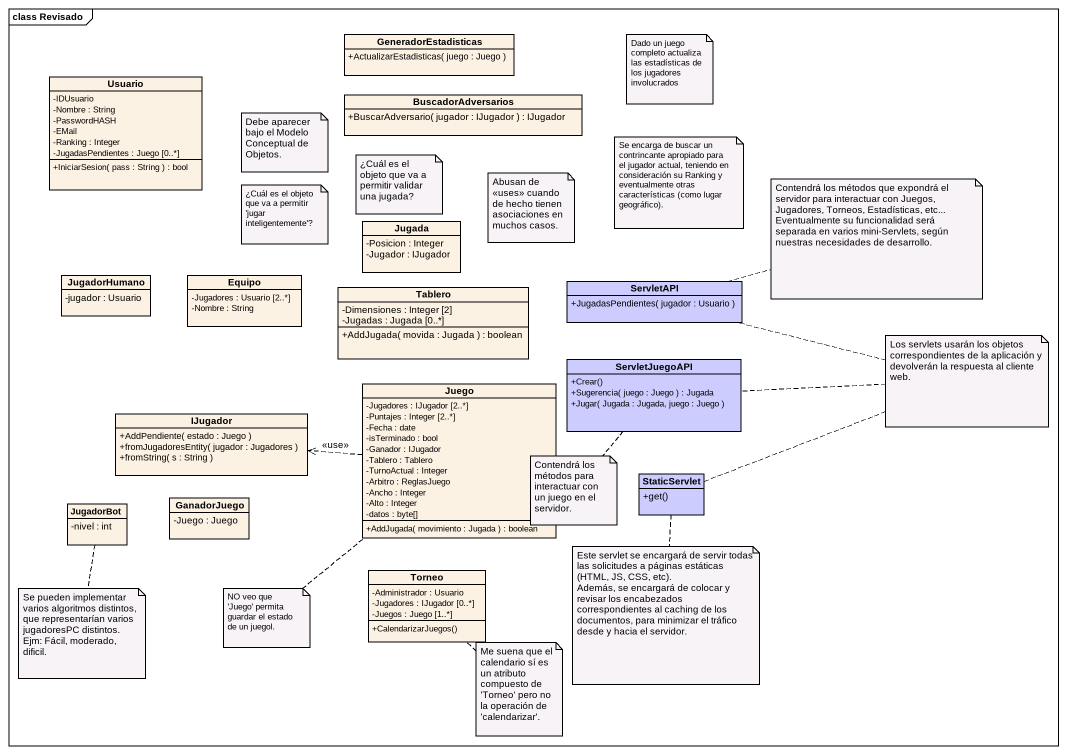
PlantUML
@startuml
mainframe class Revisado
hide circle
hide empty members
skinparam classAttributeIconSize 0
class GeneradorEstadisticas {
  +ActualizarEstadisticas( juego : Juego )
}
class Usuario {
  -IDUsuario
  -Nombre : String
  -PasswordHASH
  -EMail
  -Ranking : Integer
  -JugadasPendientes : Juego [0..*]
  +IniciarSesion( pass : String ) : bool
}
class BuscadorAdversarios {
  +BuscarAdversario( jugador : IJugador ) : IJugador
}
class Jugada {
  -Posicion : Integer
  -Jugador : IJugador
}
class JugadorHumano {
  -jugador : Usuario
}
class Equipo {
  -Jugadores : Usuario [2..*]
  -Nombre : String
}
class Tablero {
  -Dimensiones : Integer [2]
  -Jugadas : Jugada [0..*]
  +AddJugada( movida : Jugada ) : boolean
}
class ServletAPI #CCCCFF {
  +JugadasPendientes( jugador : Usuario )
}
class ServletJuegoAPI #CCCCFF {
  +Crear()
  +Sugerencia( juego : Juego ) : Jugada
  +Jugar( Jugada : Jugada, juego : Juego )
}
class Juego {
  -Jugadores : IJugador [2..*]
  -Puntajes : Integer [2..*]
  -Fecha : date
  -isTerminado : bool
  -Ganador : IJugador
  -Tablero : Tablero
  -TurnoActual : Integer
  -Arbitro : ReglasJuego
  -Ancho : Integer
  -Alto : Integer
  -datos : byte[]
  +AddJugada( movimiento : Jugada ) : boolean
}
class IJugador {
  +AddPendiente( estado : Juego )
  +fromJugadoresEntity( jugador : Jugadores )
  +fromString( s : String )
}
class StaticServlet #CCCCFF {
  +get()
}
class JugadorBot {
  -nivel : int
}
class GanadorJuego {
  -Juego : Juego
}
class Torneo {
  -Administrador : Usuario
  -Jugadores : IJugador [0..*]
  -Juegos : Juego [1..*]
  +CalendarizarJuegos()
}
Juego .left.> IJugador : <<use>>
note as N1
  Dado un juego completo actualiza las estadísticas de los jugadores involucrados
end note
note as N2
  Debe aparecer bajo el Modelo Conceptual de Objetos.
end note
note as N3
  Se encarga de buscar un contrincante apropiado para el jugador actual, teniendo en consideración su Ranking y eventualmente otras características (como lugar geográfico).
end note
note as N4
  ¿Cuál es el objeto que va a permitir validar una jugada?
end note
note as N5
  Abusan de <<uses>> cuando de hecho tienen asociaciones en muchos casos.
end note
note as N6
  ¿Cuál es el objeto que va a permitir 'jugar inteligentemente'?
end note
note right of ServletAPI
  Contendrá los métodos que expondrá el servidor para interactuar con Juegos, Jugadores, Torneos, Estadísticas, etc...
  Eventualmente su funcionalidad será separada en varios mini-Servlets, según nuestras necesidades de desarrollo.
end note
note as N8
  Los servlets usarán los objetos correspondientes de la aplicación y devolverán la respuesta al cliente web.
end note
N8 .. StaticServlet
N8 .. ServletJuegoAPI
N8 .. ServletAPI
note bottom of ServletJuegoAPI : Contendrá los métodos para interactuar con un juego en el servidor.
note bottom of StaticServlet
  Este servlet se encargará de servir todas las solicitudes a páginas estáticas (HTML, JS, CSS, etc).
  Además, se encargará de colocar y revisar los encabezados correspondientes al caching de los documentos, para minimizar el tráfico desde y hacia el servidor.
end note
note bottom of JugadorBot : Se pueden implementar varios algoritmos distintos, que representarían varios jugadoresPC distintos. Ejm: Fácil, moderado, dificil.
note bottom of Juego : NO veo que 'Juego' permita guardar el estado de un juegol.
note bottom of Torneo : Me suena que el calendario sí es un atributo compuesto de 'Torneo' pero no la operación de 'calendarizar'.
@enduml
